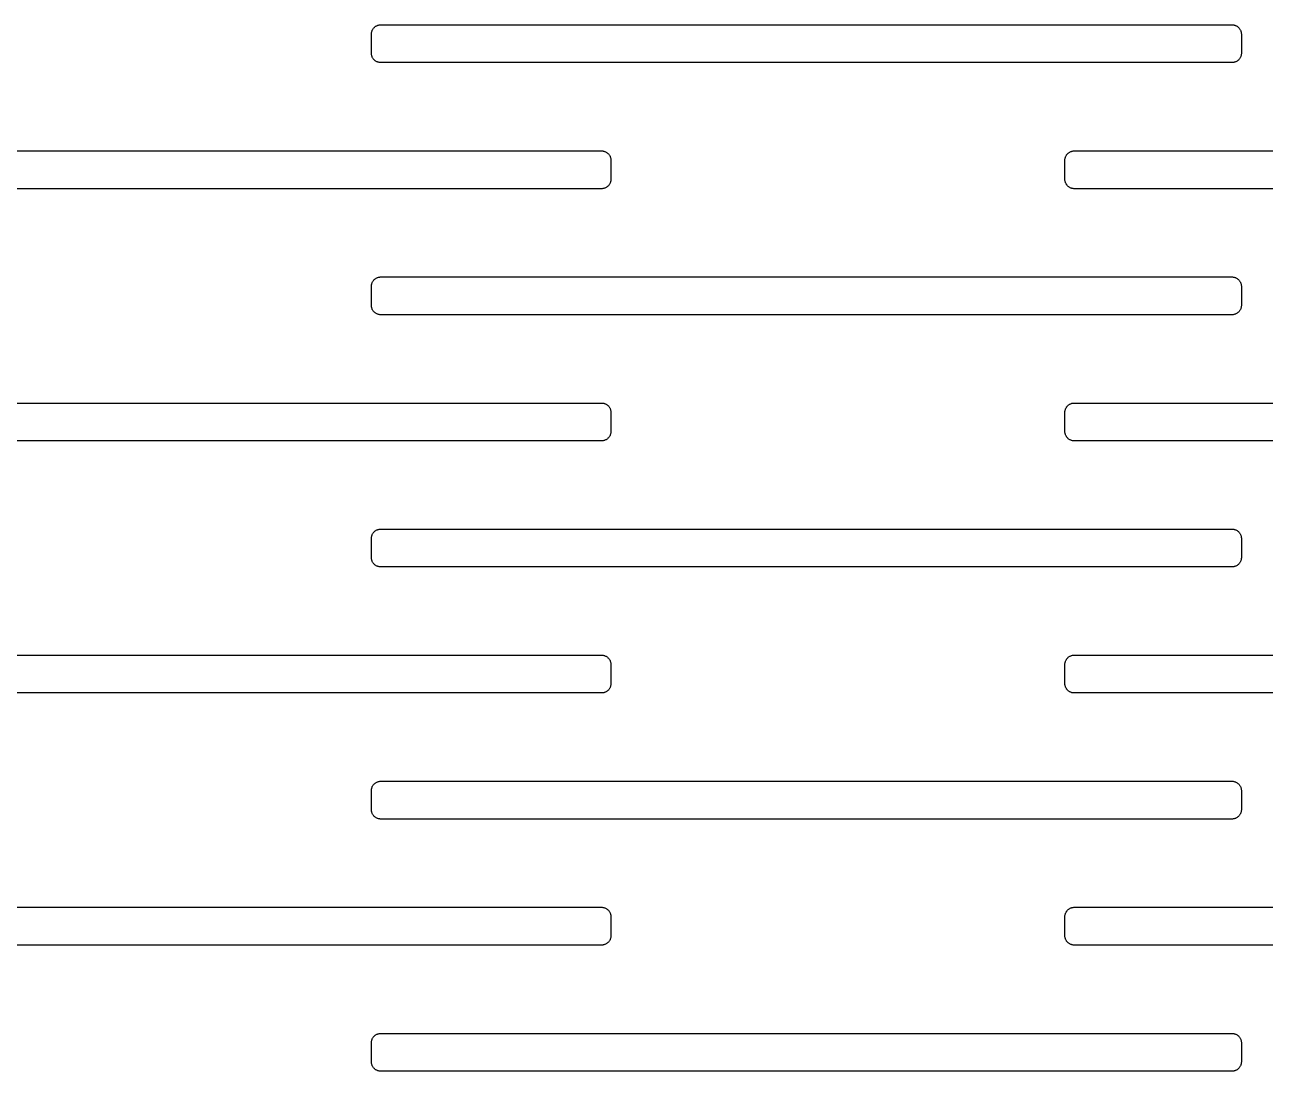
# Model space of a CAD drawing. Header units: metres. Extents: x -156 to 156, y -163 to 163.
# Drawn here: x 80.7 to 120.06, y 38.7 to 71.9 of the extents above; entities that cross this region are included whole.
import ezdxf

# ---------------------------------------------------------------- set-up
doc = ezdxf.new("R2010")
doc.units = ezdxf.units.M

msp = doc.modelspace()

# ---------------------------------------------------------------- linework, layer by layer
for p, q in [((91.7, 71.6), (91.7006, 71.6188)), ((91.7006, 71.6188), (91.7024, 71.6376)), ((91.7024, 71.6376), (91.7053, 71.6562)), ((91.7053, 71.6562), (91.7094, 71.6746)), ((91.7094, 71.6746), (91.7147, 71.6927)), ((91.7147, 71.6927), (91.7211, 71.7104)), ((91.7211, 71.7104), (91.7285, 71.7277)), ((91.7285, 71.7277), (91.7371, 71.7445)), ((91.7371, 71.7445), (91.7467, 71.7607)), ((91.7467, 71.7607), (91.7573, 71.7763)), ((91.7573, 71.7763), (91.7688, 71.7912)), ((91.7688, 71.7912), (91.7813, 71.8054)), ((91.7813, 71.8054), (91.7946, 71.8187)), ((91.7946, 71.8187), (91.8088, 71.8311)), ((91.8088, 71.8311), (91.8237, 71.8427)), ((91.8237, 71.8427), (91.8392, 71.8533)), ((91.8392, 71.8533), (91.8555, 71.8629)), ((91.8555, 71.8629), (91.8723, 71.8714)), ((91.8723, 71.8714), (91.8896, 71.8789)), ((91.8896, 71.8789), (91.9073, 71.8853)), ((91.9073, 71.8853), (91.9254, 71.8906)), ((91.9254, 71.8906), (91.9438, 71.8947)), ((91.9438, 71.8947), (91.9624, 71.8976)), ((91.9624, 71.8976), (91.9812, 71.8994)), ((91.9812, 71.8994), (92, 71.9)), ((92, 71.9), (119, 71.9)), ((119, 71.9), (119.019, 71.8994)), ((119.019, 71.8994), (119.038, 71.8976)), ((119.038, 71.8976), (119.056, 71.8947)), ((119.056, 71.8947), (119.075, 71.8906)), ((119.075, 71.8906), (119.093, 71.8853)), ((119.093, 71.8853), (119.11, 71.8789)), ((119.11, 71.8789), (119.128, 71.8714)), ((119.128, 71.8714), (119.145, 71.8629)), ((119.145, 71.8629), (119.161, 71.8533)), ((119.161, 71.8533), (119.176, 71.8427)), ((119.176, 71.8427), (119.191, 71.8311)), ((119.191, 71.8311), (119.205, 71.8187)), ((119.205, 71.8187), (119.219, 71.8054)), ((119.219, 71.8054), (119.231, 71.7912)), ((119.231, 71.7912), (119.243, 71.7763)), ((119.243, 71.7763), (119.253, 71.7607)), ((119.253, 71.7607), (119.263, 71.7445)), ((119.263, 71.7445), (119.271, 71.7277)), ((119.271, 71.7277), (119.279, 71.7104)), ((119.279, 71.7104), (119.285, 71.6927)), ((119.285, 71.6927), (119.291, 71.6746)), ((119.291, 71.6746), (119.295, 71.6562)), ((119.295, 71.6562), (119.298, 71.6376)), ((119.298, 71.6376), (119.299, 71.6188)), ((119.299, 71.6188), (119.3, 71.6)), ((91.7, 71), (91.7, 71.6)), ((119.3, 71.6), (119.3, 71)), ((91.7006, 70.9812), (91.7, 71)), ((91.7024, 70.9624), (91.7006, 70.9812)), ((91.7053, 70.9438), (91.7024, 70.9624)), ((91.7094, 70.9254), (91.7053, 70.9438)), ((91.7147, 70.9073), (91.7094, 70.9254)), ((91.7211, 70.8896), (91.7147, 70.9073)), ((91.7285, 70.8723), (91.7211, 70.8896)), ((91.7371, 70.8555), (91.7285, 70.8723)), ((91.7467, 70.8392), (91.7371, 70.8555)), ((91.7573, 70.8237), (91.7467, 70.8392)), ((119.253, 70.8392), (119.243, 70.8237)), ((119.263, 70.8555), (119.253, 70.8392)), ((119.271, 70.8723), (119.263, 70.8555)), ((119.279, 70.8896), (119.271, 70.8723)), ((119.285, 70.9073), (119.279, 70.8896)), ((119.291, 70.9254), (119.285, 70.9073)), ((119.295, 70.9438), (119.291, 70.9254)), ((119.298, 70.9624), (119.295, 70.9438)), ((119.299, 70.9812), (119.298, 70.9624)), ((119.3, 71), (119.299, 70.9812)), ((91.7688, 70.8088), (91.7573, 70.8237)), ((91.7813, 70.7946), (91.7688, 70.8088)), ((91.7946, 70.7813), (91.7813, 70.7946)), ((91.8088, 70.7688), (91.7946, 70.7813)), ((91.8237, 70.7573), (91.8088, 70.7688)), ((91.8392, 70.7467), (91.8237, 70.7573)), ((91.8555, 70.7371), (91.8392, 70.7467)), ((91.8723, 70.7285), (91.8555, 70.7371)), ((91.8896, 70.7211), (91.8723, 70.7285)), ((91.9073, 70.7147), (91.8896, 70.7211)), ((91.9254, 70.7094), (91.9073, 70.7147)), ((91.9438, 70.7053), (91.9254, 70.7094)), ((91.9624, 70.7024), (91.9438, 70.7053)), ((91.9812, 70.7006), (91.9624, 70.7024)), ((92, 70.7), (91.9812, 70.7006)), ((119, 70.7), (92, 70.7)), ((119.019, 70.7006), (119, 70.7)), ((119.038, 70.7024), (119.019, 70.7006)), ((119.056, 70.7053), (119.038, 70.7024)), ((119.075, 70.7094), (119.056, 70.7053)), ((119.093, 70.7147), (119.075, 70.7094)), ((119.11, 70.7211), (119.093, 70.7147)), ((119.128, 70.7285), (119.11, 70.7211)), ((119.145, 70.7371), (119.128, 70.7285)), ((119.161, 70.7467), (119.145, 70.7371)), ((119.176, 70.7573), (119.161, 70.7467)), ((119.191, 70.7688), (119.176, 70.7573)), ((119.205, 70.7813), (119.191, 70.7688)), ((119.219, 70.7946), (119.205, 70.7813)), ((119.231, 70.8088), (119.219, 70.7946)), ((119.243, 70.8237), (119.231, 70.8088)), ((72, 67.9), (99, 67.9)), ((99, 67.9), (99.0188, 67.8994)), ((99.0188, 67.8994), (99.0376, 67.8976)), ((99.0376, 67.8976), (99.0562, 67.8947)), ((99.0562, 67.8947), (99.0746, 67.8906)), ((99.0746, 67.8906), (99.0927, 67.8853)), ((99.0927, 67.8853), (99.1104, 67.8789)), ((99.1104, 67.8789), (99.1277, 67.8714)), ((99.1277, 67.8714), (99.1445, 67.8629)), ((99.1445, 67.8629), (99.1608, 67.8533)), ((99.1608, 67.8533), (99.1763, 67.8427)), ((99.1763, 67.8427), (99.1912, 67.8311)), ((99.1912, 67.8311), (99.2054, 67.8187)), ((99.2054, 67.8187), (99.2187, 67.8054)), ((99.2187, 67.8054), (99.2312, 67.7912)), ((99.2312, 67.7912), (99.2427, 67.7763)), ((99.2427, 67.7763), (99.2533, 67.7607)), ((99.2533, 67.7607), (99.2629, 67.7445)), ((99.2629, 67.7445), (99.2714, 67.7277)), ((99.2714, 67.7277), (99.2789, 67.7104)), ((99.2789, 67.7104), (99.2853, 67.6927)), ((99.2853, 67.6927), (99.2906, 67.6746)), ((113.709, 67.6746), (113.715, 67.6927)), ((113.715, 67.6927), (113.721, 67.7104)), ((113.721, 67.7104), (113.729, 67.7277)), ((113.729, 67.7277), (113.737, 67.7445)), ((113.737, 67.7445), (113.747, 67.7607)), ((113.747, 67.7607), (113.757, 67.7763)), ((113.757, 67.7763), (113.769, 67.7912)), ((113.769, 67.7912), (113.781, 67.8054)), ((113.781, 67.8054), (113.795, 67.8187)), ((113.795, 67.8187), (113.809, 67.8311)), ((113.809, 67.8311), (113.824, 67.8427)), ((113.824, 67.8427), (113.839, 67.8533)), ((113.839, 67.8533), (113.855, 67.8629)), ((113.855, 67.8629), (113.872, 67.8714)), ((113.872, 67.8714), (113.89, 67.8789)), ((113.89, 67.8789), (113.907, 67.8853)), ((113.907, 67.8853), (113.925, 67.8906)), ((113.925, 67.8906), (113.944, 67.8947)), ((113.944, 67.8947), (113.962, 67.8976)), ((113.962, 67.8976), (113.981, 67.8994)), ((113.981, 67.8994), (114, 67.9)), ((114, 67.9), (140.476, 67.9)), ((99.2906, 67.6746), (99.2947, 67.6562)), ((99.2947, 67.6562), (99.2976, 67.6376)), ((99.2976, 67.6376), (99.2994, 67.6188)), ((99.2994, 67.6188), (99.3, 67.6)), ((99.3, 67.6), (99.3, 67)), ((113.7, 67.6), (113.701, 67.6188)), ((113.7, 67), (113.7, 67.6)), ((113.701, 67.6188), (113.702, 67.6376)), ((113.702, 67.6376), (113.705, 67.6562)), ((113.705, 67.6562), (113.709, 67.6746)), ((99.2853, 66.9073), (99.2789, 66.8896)), ((99.2906, 66.9254), (99.2853, 66.9073)), ((99.2947, 66.9438), (99.2906, 66.9254)), ((99.2976, 66.9624), (99.2947, 66.9438)), ((99.2994, 66.9812), (99.2976, 66.9624)), ((99.3, 67), (99.2994, 66.9812)), ((113.701, 66.9812), (113.7, 67)), ((113.702, 66.9624), (113.701, 66.9812)), ((113.705, 66.9438), (113.702, 66.9624)), ((113.709, 66.9254), (113.705, 66.9438)), ((113.715, 66.9073), (113.709, 66.9254)), ((113.721, 66.8896), (113.715, 66.9073)), ((99, 66.7), (72, 66.7)), ((99.0188, 66.7006), (99, 66.7)), ((99.0376, 66.7024), (99.0188, 66.7006)), ((99.0562, 66.7053), (99.0376, 66.7024)), ((99.0746, 66.7094), (99.0562, 66.7053)), ((99.0927, 66.7147), (99.0746, 66.7094)), ((99.1104, 66.7211), (99.0927, 66.7147)), ((99.1277, 66.7285), (99.1104, 66.7211)), ((99.1445, 66.7371), (99.1277, 66.7285)), ((99.1608, 66.7467), (99.1445, 66.7371)), ((99.1763, 66.7573), (99.1608, 66.7467)), ((99.1912, 66.7688), (99.1763, 66.7573)), ((99.2054, 66.7813), (99.1912, 66.7688)), ((99.2187, 66.7946), (99.2054, 66.7813)), ((99.2312, 66.8088), (99.2187, 66.7946)), ((99.2427, 66.8237), (99.2312, 66.8088)), ((99.2533, 66.8392), (99.2427, 66.8237)), ((99.2629, 66.8555), (99.2533, 66.8392)), ((99.2714, 66.8723), (99.2629, 66.8555)), ((99.2789, 66.8896), (99.2714, 66.8723)), ((113.729, 66.8723), (113.721, 66.8896)), ((113.737, 66.8555), (113.729, 66.8723)), ((113.747, 66.8392), (113.737, 66.8555)), ((113.757, 66.8237), (113.747, 66.8392)), ((113.769, 66.8088), (113.757, 66.8237)), ((113.781, 66.7946), (113.769, 66.8088)), ((113.795, 66.7813), (113.781, 66.7946)), ((113.809, 66.7688), (113.795, 66.7813)), ((113.824, 66.7573), (113.809, 66.7688)), ((113.839, 66.7467), (113.824, 66.7573)), ((113.855, 66.7371), (113.839, 66.7467)), ((113.872, 66.7285), (113.855, 66.7371)), ((113.89, 66.7211), (113.872, 66.7285)), ((113.907, 66.7147), (113.89, 66.7211)), ((113.925, 66.7094), (113.907, 66.7147)), ((113.944, 66.7053), (113.925, 66.7094)), ((113.962, 66.7024), (113.944, 66.7053)), ((113.981, 66.7006), (113.962, 66.7024)), ((114, 66.7), (113.981, 66.7006)), ((141, 66.7), (114, 66.7)), ((91.7371, 63.7445), (91.7467, 63.7607)), ((91.7467, 63.7607), (91.7573, 63.7763)), ((91.7573, 63.7763), (91.7688, 63.7912)), ((91.7688, 63.7912), (91.7813, 63.8054)), ((91.7813, 63.8054), (91.7946, 63.8187)), ((91.7946, 63.8187), (91.8088, 63.8311)), ((91.8088, 63.8311), (91.8237, 63.8427)), ((91.8237, 63.8427), (91.8392, 63.8533)), ((91.8392, 63.8533), (91.8555, 63.8629)), ((91.8555, 63.8629), (91.8723, 63.8714)), ((91.8723, 63.8714), (91.8896, 63.8789)), ((91.8896, 63.8789), (91.9073, 63.8853)), ((91.9073, 63.8853), (91.9254, 63.8906)), ((91.9254, 63.8906), (91.9438, 63.8947)), ((91.9438, 63.8947), (91.9624, 63.8976)), ((91.9624, 63.8976), (91.9812, 63.8994)), ((91.9812, 63.8994), (92, 63.9)), ((92, 63.9), (119, 63.9)), ((119, 63.9), (119.019, 63.8994)), ((119.019, 63.8994), (119.038, 63.8976)), ((119.038, 63.8976), (119.056, 63.8947)), ((119.056, 63.8947), (119.075, 63.8906)), ((119.075, 63.8906), (119.093, 63.8853)), ((119.093, 63.8853), (119.11, 63.8789)), ((119.11, 63.8789), (119.128, 63.8714)), ((119.128, 63.8714), (119.145, 63.8629)), ((119.145, 63.8629), (119.161, 63.8533)), ((119.161, 63.8533), (119.176, 63.8427)), ((119.176, 63.8427), (119.191, 63.8311)), ((119.191, 63.8311), (119.205, 63.8187)), ((119.205, 63.8187), (119.219, 63.8054)), ((119.219, 63.8054), (119.231, 63.7912)), ((119.231, 63.7912), (119.243, 63.7763)), ((119.243, 63.7763), (119.253, 63.7607)), ((119.253, 63.7607), (119.263, 63.7445)), ((91.7, 63.6), (91.7006, 63.6188)), ((91.7, 63), (91.7, 63.6)), ((91.7006, 63.6188), (91.7024, 63.6376)), ((91.7024, 63.6376), (91.7053, 63.6562)), ((91.7053, 63.6562), (91.7094, 63.6746)), ((91.7094, 63.6746), (91.7147, 63.6927)), ((91.7147, 63.6927), (91.7211, 63.7104)), ((91.7211, 63.7104), (91.7285, 63.7277)), ((91.7285, 63.7277), (91.7371, 63.7445)), ((119.263, 63.7445), (119.271, 63.7277)), ((119.271, 63.7277), (119.279, 63.7104)), ((119.279, 63.7104), (119.285, 63.6927)), ((119.285, 63.6927), (119.291, 63.6746)), ((119.291, 63.6746), (119.295, 63.6562)), ((119.295, 63.6562), (119.298, 63.6376)), ((119.298, 63.6376), (119.299, 63.6188)), ((119.299, 63.6188), (119.3, 63.6)), ((119.3, 63.6), (119.3, 63)), ((91.7006, 62.9812), (91.7, 63)), ((91.7024, 62.9624), (91.7006, 62.9812)), ((91.7053, 62.9438), (91.7024, 62.9624)), ((119.298, 62.9624), (119.295, 62.9438)), ((119.299, 62.9812), (119.298, 62.9624)), ((119.3, 63), (119.299, 62.9812)), ((91.7094, 62.9254), (91.7053, 62.9438)), ((91.7147, 62.9073), (91.7094, 62.9254)), ((91.7211, 62.8896), (91.7147, 62.9073)), ((91.7285, 62.8723), (91.7211, 62.8896)), ((91.7371, 62.8555), (91.7285, 62.8723)), ((91.7467, 62.8392), (91.7371, 62.8555)), ((91.7573, 62.8237), (91.7467, 62.8392)), ((91.7688, 62.8088), (91.7573, 62.8237)), ((91.7813, 62.7946), (91.7688, 62.8088)), ((91.7946, 62.7813), (91.7813, 62.7946)), ((91.8088, 62.7688), (91.7946, 62.7813)), ((91.8237, 62.7573), (91.8088, 62.7688)), ((91.8392, 62.7467), (91.8237, 62.7573)), ((91.8555, 62.7371), (91.8392, 62.7467)), ((91.8723, 62.7285), (91.8555, 62.7371)), ((91.8896, 62.7211), (91.8723, 62.7285)), ((91.9073, 62.7147), (91.8896, 62.7211)), ((91.9254, 62.7094), (91.9073, 62.7147)), ((91.9438, 62.7053), (91.9254, 62.7094)), ((91.9624, 62.7024), (91.9438, 62.7053)), ((91.9812, 62.7006), (91.9624, 62.7024)), ((92, 62.7), (91.9812, 62.7006)), ((119, 62.7), (92, 62.7)), ((119.019, 62.7006), (119, 62.7)), ((119.038, 62.7024), (119.019, 62.7006)), ((119.056, 62.7053), (119.038, 62.7024)), ((119.075, 62.7094), (119.056, 62.7053)), ((119.093, 62.7147), (119.075, 62.7094)), ((119.11, 62.7211), (119.093, 62.7147)), ((119.128, 62.7285), (119.11, 62.7211)), ((119.145, 62.7371), (119.128, 62.7285)), ((119.161, 62.7467), (119.145, 62.7371)), ((119.176, 62.7573), (119.161, 62.7467)), ((119.191, 62.7688), (119.176, 62.7573)), ((119.205, 62.7813), (119.191, 62.7688)), ((119.219, 62.7946), (119.205, 62.7813)), ((119.231, 62.8088), (119.219, 62.7946)), ((119.243, 62.8237), (119.231, 62.8088)), ((119.253, 62.8392), (119.243, 62.8237)), ((119.263, 62.8555), (119.253, 62.8392)), ((119.271, 62.8723), (119.263, 62.8555)), ((119.279, 62.8896), (119.271, 62.8723)), ((119.285, 62.9073), (119.279, 62.8896)), ((119.291, 62.9254), (119.285, 62.9073)), ((119.295, 62.9438), (119.291, 62.9254)), ((72, 59.9), (99, 59.9)), ((99, 59.9), (99.0188, 59.8994)), ((99.0188, 59.8994), (99.0376, 59.8976)), ((99.0376, 59.8976), (99.0562, 59.8947)), ((99.0562, 59.8947), (99.0746, 59.8906)), ((99.0746, 59.8906), (99.0927, 59.8853)), ((99.0927, 59.8853), (99.1104, 59.8789)), ((99.1104, 59.8789), (99.1277, 59.8714)), ((99.1277, 59.8714), (99.1445, 59.8629)), ((99.1445, 59.8629), (99.1608, 59.8533)), ((99.1608, 59.8533), (99.1763, 59.8427)), ((99.1763, 59.8427), (99.1912, 59.8311)), ((99.1912, 59.8311), (99.2054, 59.8187)), ((99.2054, 59.8187), (99.2187, 59.8054)), ((113.781, 59.8054), (113.795, 59.8187)), ((113.795, 59.8187), (113.809, 59.8311)), ((113.809, 59.8311), (113.824, 59.8427)), ((113.824, 59.8427), (113.839, 59.8533)), ((113.839, 59.8533), (113.855, 59.8629)), ((113.855, 59.8629), (113.872, 59.8714)), ((113.872, 59.8714), (113.89, 59.8789)), ((113.89, 59.8789), (113.907, 59.8853)), ((113.907, 59.8853), (113.925, 59.8906)), ((113.925, 59.8906), (113.944, 59.8947)), ((113.944, 59.8947), (113.962, 59.8976)), ((113.962, 59.8976), (113.981, 59.8994)), ((113.981, 59.8994), (114, 59.9)), ((114, 59.9), (141, 59.9)), ((99.2187, 59.8054), (99.2312, 59.7912)), ((99.2312, 59.7912), (99.2427, 59.7763)), ((99.2427, 59.7763), (99.2533, 59.7607)), ((99.2533, 59.7607), (99.2629, 59.7445)), ((99.2629, 59.7445), (99.2714, 59.7277)), ((99.2714, 59.7277), (99.2789, 59.7104)), ((99.2789, 59.7104), (99.2853, 59.6927)), ((99.2853, 59.6927), (99.2906, 59.6746)), ((99.2906, 59.6746), (99.2947, 59.6562)), ((99.2947, 59.6562), (99.2976, 59.6376)), ((99.2976, 59.6376), (99.2994, 59.6188)), ((99.2994, 59.6188), (99.3, 59.6)), ((99.3, 59.6), (99.3, 59)), ((113.7, 59.6), (113.701, 59.6188)), ((113.7, 59), (113.7, 59.6)), ((113.701, 59.6188), (113.702, 59.6376)), ((113.702, 59.6376), (113.705, 59.6562)), ((113.705, 59.6562), (113.709, 59.6746)), ((113.709, 59.6746), (113.715, 59.6927)), ((113.715, 59.6927), (113.721, 59.7104)), ((113.721, 59.7104), (113.729, 59.7277)), ((113.729, 59.7277), (113.737, 59.7445)), ((113.737, 59.7445), (113.747, 59.7607)), ((113.747, 59.7607), (113.757, 59.7763)), ((113.757, 59.7763), (113.769, 59.7912)), ((113.769, 59.7912), (113.781, 59.8054)), ((99, 58.7), (72, 58.7)), ((99.0188, 58.7006), (99, 58.7)), ((99.0376, 58.7024), (99.0188, 58.7006)), ((99.0562, 58.7053), (99.0376, 58.7024)), ((99.0746, 58.7094), (99.0562, 58.7053)), ((99.0927, 58.7147), (99.0746, 58.7094)), ((99.1104, 58.7211), (99.0927, 58.7147)), ((99.1277, 58.7285), (99.1104, 58.7211)), ((99.1445, 58.7371), (99.1277, 58.7285)), ((99.1608, 58.7467), (99.1445, 58.7371)), ((99.1763, 58.7573), (99.1608, 58.7467)), ((99.1912, 58.7688), (99.1763, 58.7573)), ((99.2054, 58.7813), (99.1912, 58.7688)), ((99.2187, 58.7946), (99.2054, 58.7813)), ((99.2312, 58.8088), (99.2187, 58.7946)), ((99.2427, 58.8237), (99.2312, 58.8088)), ((99.2533, 58.8392), (99.2427, 58.8237)), ((99.2629, 58.8555), (99.2533, 58.8392)), ((99.2714, 58.8723), (99.2629, 58.8555)), ((99.2789, 58.8896), (99.2714, 58.8723)), ((99.2853, 58.9073), (99.2789, 58.8896)), ((99.2906, 58.9254), (99.2853, 58.9073)), ((99.2947, 58.9438), (99.2906, 58.9254)), ((99.2976, 58.9624), (99.2947, 58.9438)), ((99.2994, 58.9812), (99.2976, 58.9624)), ((99.3, 59), (99.2994, 58.9812)), ((113.701, 58.9812), (113.7, 59)), ((113.702, 58.9624), (113.701, 58.9812)), ((113.705, 58.9438), (113.702, 58.9624)), ((113.709, 58.9254), (113.705, 58.9438)), ((113.715, 58.9073), (113.709, 58.9254)), ((113.721, 58.8896), (113.715, 58.9073)), ((113.729, 58.8723), (113.721, 58.8896)), ((113.737, 58.8555), (113.729, 58.8723)), ((113.747, 58.8392), (113.737, 58.8555)), ((113.757, 58.8237), (113.747, 58.8392)), ((113.769, 58.8088), (113.757, 58.8237)), ((113.781, 58.7946), (113.769, 58.8088)), ((113.795, 58.7813), (113.781, 58.7946)), ((113.809, 58.7688), (113.795, 58.7813)), ((113.824, 58.7573), (113.809, 58.7688)), ((113.839, 58.7467), (113.824, 58.7573)), ((113.855, 58.7371), (113.839, 58.7467)), ((113.872, 58.7285), (113.855, 58.7371)), ((113.89, 58.7211), (113.872, 58.7285)), ((113.907, 58.7147), (113.89, 58.7211)), ((113.925, 58.7094), (113.907, 58.7147)), ((113.944, 58.7053), (113.925, 58.7094)), ((113.962, 58.7024), (113.944, 58.7053)), ((113.981, 58.7006), (113.962, 58.7024)), ((114, 58.7), (113.981, 58.7006)), ((141, 58.7), (114, 58.7)), ((91.8723, 55.8714), (91.8896, 55.8789)), ((91.8896, 55.8789), (91.9073, 55.8853)), ((91.9073, 55.8853), (91.9254, 55.8906)), ((91.9254, 55.8906), (91.9438, 55.8947)), ((91.9438, 55.8947), (91.9624, 55.8976)), ((91.9624, 55.8976), (91.9812, 55.8994)), ((91.9812, 55.8994), (92, 55.9)), ((92, 55.9), (119, 55.9)), ((119, 55.9), (119.019, 55.8994)), ((119.019, 55.8994), (119.038, 55.8976)), ((119.038, 55.8976), (119.056, 55.8947)), ((119.056, 55.8947), (119.075, 55.8906)), ((119.075, 55.8906), (119.093, 55.8853)), ((119.093, 55.8853), (119.11, 55.8789)), ((119.11, 55.8789), (119.128, 55.8714)), ((91.7, 55.6), (91.7006, 55.6188)), ((91.7, 55), (91.7, 55.6)), ((91.7006, 55.6188), (91.7024, 55.6376)), ((91.7024, 55.6376), (91.7053, 55.6562)), ((91.7053, 55.6562), (91.7094, 55.6746)), ((91.7094, 55.6746), (91.7147, 55.6927)), ((91.7147, 55.6927), (91.7211, 55.7104)), ((91.7211, 55.7104), (91.7285, 55.7277)), ((91.7285, 55.7277), (91.7371, 55.7445)), ((91.7371, 55.7445), (91.7467, 55.7607)), ((91.7467, 55.7607), (91.7573, 55.7763)), ((91.7573, 55.7763), (91.7688, 55.7912)), ((91.7688, 55.7912), (91.7813, 55.8054)), ((91.7813, 55.8054), (91.7946, 55.8187)), ((91.7946, 55.8187), (91.8088, 55.8311)), ((91.8088, 55.8311), (91.8237, 55.8427)), ((91.8237, 55.8427), (91.8392, 55.8533)), ((91.8392, 55.8533), (91.8555, 55.8629)), ((91.8555, 55.8629), (91.8723, 55.8714)), ((119.128, 55.8714), (119.145, 55.8629)), ((119.145, 55.8629), (119.161, 55.8533)), ((119.161, 55.8533), (119.176, 55.8427)), ((119.176, 55.8427), (119.191, 55.8311)), ((119.191, 55.8311), (119.205, 55.8187)), ((119.205, 55.8187), (119.219, 55.8054)), ((119.219, 55.8054), (119.231, 55.7912)), ((119.231, 55.7912), (119.243, 55.7763)), ((119.243, 55.7763), (119.253, 55.7607)), ((119.253, 55.7607), (119.263, 55.7445)), ((119.263, 55.7445), (119.271, 55.7277)), ((119.271, 55.7277), (119.279, 55.7104)), ((119.279, 55.7104), (119.285, 55.6927)), ((119.285, 55.6927), (119.291, 55.6746)), ((119.291, 55.6746), (119.295, 55.6562)), ((119.295, 55.6562), (119.298, 55.6376)), ((119.298, 55.6376), (119.299, 55.6188)), ((119.299, 55.6188), (119.3, 55.6)), ((119.3, 55.6), (119.3, 55)), ((91.7006, 54.9812), (91.7, 55)), ((91.7024, 54.9624), (91.7006, 54.9812)), ((91.7053, 54.9438), (91.7024, 54.9624)), ((91.7094, 54.9254), (91.7053, 54.9438)), ((91.7147, 54.9073), (91.7094, 54.9254)), ((91.7211, 54.8896), (91.7147, 54.9073)), ((91.7285, 54.8723), (91.7211, 54.8896)), ((91.7371, 54.8555), (91.7285, 54.8723)), ((91.7467, 54.8392), (91.7371, 54.8555)), ((91.7573, 54.8237), (91.7467, 54.8392)), ((91.7688, 54.8088), (91.7573, 54.8237)), ((91.7813, 54.7946), (91.7688, 54.8088)), ((91.7946, 54.7813), (91.7813, 54.7946)), ((91.8088, 54.7688), (91.7946, 54.7813)), ((91.8237, 54.7573), (91.8088, 54.7688)), ((91.8392, 54.7467), (91.8237, 54.7573)), ((91.8555, 54.7371), (91.8392, 54.7467)), ((91.8723, 54.7285), (91.8555, 54.7371)), ((91.8896, 54.7211), (91.8723, 54.7285)), ((91.9073, 54.7147), (91.8896, 54.7211)), ((91.9254, 54.7094), (91.9073, 54.7147)), ((91.9438, 54.7053), (91.9254, 54.7094)), ((91.9624, 54.7024), (91.9438, 54.7053)), ((91.9812, 54.7006), (91.9624, 54.7024)), ((92, 54.7), (91.9812, 54.7006)), ((119, 54.7), (92, 54.7)), ((119.019, 54.7006), (119, 54.7)), ((119.038, 54.7024), (119.019, 54.7006)), ((119.056, 54.7053), (119.038, 54.7024)), ((119.075, 54.7094), (119.056, 54.7053)), ((119.093, 54.7147), (119.075, 54.7094)), ((119.11, 54.7211), (119.093, 54.7147)), ((119.128, 54.7285), (119.11, 54.7211)), ((119.145, 54.7371), (119.128, 54.7285)), ((119.161, 54.7467), (119.145, 54.7371)), ((119.176, 54.7573), (119.161, 54.7467)), ((119.191, 54.7688), (119.176, 54.7573)), ((119.205, 54.7813), (119.191, 54.7688)), ((119.219, 54.7946), (119.205, 54.7813)), ((119.231, 54.8088), (119.219, 54.7946)), ((119.243, 54.8237), (119.231, 54.8088)), ((119.253, 54.8392), (119.243, 54.8237)), ((119.263, 54.8555), (119.253, 54.8392)), ((119.271, 54.8723), (119.263, 54.8555)), ((119.279, 54.8896), (119.271, 54.8723)), ((119.285, 54.9073), (119.279, 54.8896)), ((119.291, 54.9254), (119.285, 54.9073)), ((119.295, 54.9438), (119.291, 54.9254)), ((119.298, 54.9624), (119.295, 54.9438)), ((119.299, 54.9812), (119.298, 54.9624)), ((119.3, 55), (119.299, 54.9812)), ((72, 51.9), (99, 51.9)), ((99, 51.9), (99.0188, 51.8994)), ((99.0188, 51.8994), (99.0376, 51.8976)), ((99.0376, 51.8976), (99.0562, 51.8947)), ((99.0562, 51.8947), (99.0746, 51.8906)), ((99.0746, 51.8906), (99.0927, 51.8853)), ((99.0927, 51.8853), (99.1104, 51.8789)), ((99.1104, 51.8789), (99.1277, 51.8714)), ((99.1277, 51.8714), (99.1445, 51.8629)), ((99.1445, 51.8629), (99.1608, 51.8533)), ((99.1608, 51.8533), (99.1763, 51.8427)), ((99.1763, 51.8427), (99.1912, 51.8311)), ((99.1912, 51.8311), (99.2054, 51.8187)), ((99.2054, 51.8187), (99.2187, 51.8054)), ((99.2187, 51.8054), (99.2312, 51.7912)), ((99.2312, 51.7912), (99.2427, 51.7763)), ((99.2427, 51.7763), (99.2533, 51.7607)), ((99.2533, 51.7607), (99.2629, 51.7445)), ((99.2629, 51.7445), (99.2714, 51.7277)), ((99.2714, 51.7277), (99.2789, 51.7104)), ((99.2789, 51.7104), (99.2853, 51.6927)), ((99.2853, 51.6927), (99.2906, 51.6746)), ((99.2906, 51.6746), (99.2947, 51.6562)), ((99.2947, 51.6562), (99.2976, 51.6376)), ((99.2976, 51.6376), (99.2994, 51.6188)), ((99.2994, 51.6188), (99.3, 51.6)), ((99.3, 51.6), (99.3, 51)), ((113.7, 51.6), (113.701, 51.6188)), ((113.7, 51), (113.7, 51.6)), ((113.701, 51.6188), (113.702, 51.6376)), ((113.702, 51.6376), (113.705, 51.6562)), ((113.705, 51.6562), (113.709, 51.6746)), ((113.709, 51.6746), (113.715, 51.6927)), ((113.715, 51.6927), (113.721, 51.7104)), ((113.721, 51.7104), (113.729, 51.7277)), ((113.729, 51.7277), (113.737, 51.7445)), ((113.737, 51.7445), (113.747, 51.7607)), ((113.747, 51.7607), (113.757, 51.7763)), ((113.757, 51.7763), (113.769, 51.7912)), ((113.769, 51.7912), (113.781, 51.8054)), ((113.781, 51.8054), (113.795, 51.8187)), ((113.795, 51.8187), (113.809, 51.8311)), ((113.809, 51.8311), (113.824, 51.8427)), ((113.824, 51.8427), (113.839, 51.8533)), ((113.839, 51.8533), (113.855, 51.8629)), ((113.855, 51.8629), (113.872, 51.8714)), ((113.872, 51.8714), (113.89, 51.8789)), ((113.89, 51.8789), (113.907, 51.8853)), ((113.907, 51.8853), (113.925, 51.8906)), ((113.925, 51.8906), (113.944, 51.8947)), ((113.944, 51.8947), (113.962, 51.8976)), ((113.962, 51.8976), (113.981, 51.8994)), ((113.981, 51.8994), (114, 51.9)), ((114, 51.9), (141, 51.9)), ((99.1912, 50.7688), (99.1763, 50.7573)), ((99.2054, 50.7813), (99.1912, 50.7688)), ((99.2187, 50.7946), (99.2054, 50.7813)), ((99.2312, 50.8088), (99.2187, 50.7946)), ((99.2427, 50.8237), (99.2312, 50.8088)), ((99.2533, 50.8392), (99.2427, 50.8237)), ((99.2629, 50.8555), (99.2533, 50.8392)), ((99.2714, 50.8723), (99.2629, 50.8555)), ((99.2789, 50.8896), (99.2714, 50.8723)), ((99.2853, 50.9073), (99.2789, 50.8896)), ((99.2906, 50.9254), (99.2853, 50.9073)), ((99.2947, 50.9438), (99.2906, 50.9254)), ((99.2976, 50.9624), (99.2947, 50.9438)), ((99.2994, 50.9812), (99.2976, 50.9624)), ((99.3, 51), (99.2994, 50.9812)), ((113.701, 50.9812), (113.7, 51)), ((113.702, 50.9624), (113.701, 50.9812)), ((113.705, 50.9438), (113.702, 50.9624)), ((113.709, 50.9254), (113.705, 50.9438)), ((113.715, 50.9073), (113.709, 50.9254)), ((113.721, 50.8896), (113.715, 50.9073)), ((113.729, 50.8723), (113.721, 50.8896)), ((113.737, 50.8555), (113.729, 50.8723)), ((113.747, 50.8392), (113.737, 50.8555)), ((113.757, 50.8237), (113.747, 50.8392)), ((113.769, 50.8088), (113.757, 50.8237)), ((113.781, 50.7946), (113.769, 50.8088)), ((113.795, 50.7813), (113.781, 50.7946)), ((113.809, 50.7688), (113.795, 50.7813)), ((113.824, 50.7573), (113.809, 50.7688)), ((99, 50.7), (72, 50.7)), ((99.0188, 50.7006), (99, 50.7)), ((99.0376, 50.7024), (99.0188, 50.7006)), ((99.0562, 50.7053), (99.0376, 50.7024)), ((99.0746, 50.7094), (99.0562, 50.7053)), ((99.0927, 50.7147), (99.0746, 50.7094)), ((99.1104, 50.7211), (99.0927, 50.7147)), ((99.1277, 50.7285), (99.1104, 50.7211)), ((99.1445, 50.7371), (99.1277, 50.7285)), ((99.1608, 50.7467), (99.1445, 50.7371)), ((99.1763, 50.7573), (99.1608, 50.7467)), ((113.839, 50.7467), (113.824, 50.7573)), ((113.855, 50.7371), (113.839, 50.7467)), ((113.872, 50.7285), (113.855, 50.7371)), ((113.89, 50.7211), (113.872, 50.7285)), ((113.907, 50.7147), (113.89, 50.7211)), ((113.925, 50.7094), (113.907, 50.7147)), ((113.944, 50.7053), (113.925, 50.7094)), ((113.962, 50.7024), (113.944, 50.7053)), ((113.981, 50.7006), (113.962, 50.7024)), ((114, 50.7), (113.981, 50.7006)), ((141, 50.7), (114, 50.7)), ((91.7, 47.6), (91.7006, 47.6188)), ((91.7006, 47.6188), (91.7024, 47.6376)), ((91.7024, 47.6376), (91.7053, 47.6562)), ((91.7053, 47.6562), (91.7094, 47.6746)), ((91.7094, 47.6746), (91.7147, 47.6927)), ((91.7147, 47.6927), (91.7211, 47.7104)), ((91.7211, 47.7104), (91.7285, 47.7277)), ((91.7285, 47.7277), (91.7371, 47.7445)), ((91.7371, 47.7445), (91.7467, 47.7607)), ((91.7467, 47.7607), (91.7573, 47.7763)), ((91.7573, 47.7763), (91.7688, 47.7912)), ((91.7688, 47.7912), (91.7813, 47.8054)), ((91.7813, 47.8054), (91.7946, 47.8187)), ((91.7946, 47.8187), (91.8088, 47.8311)), ((91.8088, 47.8311), (91.8237, 47.8427)), ((91.8237, 47.8427), (91.8392, 47.8533)), ((91.8392, 47.8533), (91.8555, 47.8629)), ((91.8555, 47.8629), (91.8723, 47.8714)), ((91.8723, 47.8714), (91.8896, 47.8789)), ((91.8896, 47.8789), (91.9073, 47.8853)), ((91.9073, 47.8853), (91.9254, 47.8906)), ((91.9254, 47.8906), (91.9438, 47.8947)), ((91.9438, 47.8947), (91.9624, 47.8976)), ((91.9624, 47.8976), (91.9812, 47.8994)), ((91.9812, 47.8994), (92, 47.9)), ((92, 47.9), (119, 47.9)), ((119, 47.9), (119.019, 47.8994)), ((119.019, 47.8994), (119.038, 47.8976)), ((119.038, 47.8976), (119.056, 47.8947)), ((119.056, 47.8947), (119.075, 47.8906)), ((119.075, 47.8906), (119.093, 47.8853)), ((119.093, 47.8853), (119.11, 47.8789)), ((119.11, 47.8789), (119.128, 47.8714)), ((119.128, 47.8714), (119.145, 47.8629)), ((119.145, 47.8629), (119.161, 47.8533)), ((119.161, 47.8533), (119.176, 47.8427)), ((119.176, 47.8427), (119.191, 47.8311)), ((119.191, 47.8311), (119.205, 47.8187)), ((119.205, 47.8187), (119.219, 47.8054)), ((119.219, 47.8054), (119.231, 47.7912)), ((119.231, 47.7912), (119.243, 47.7763)), ((119.243, 47.7763), (119.253, 47.7607)), ((119.253, 47.7607), (119.263, 47.7445)), ((119.263, 47.7445), (119.271, 47.7277)), ((119.271, 47.7277), (119.279, 47.7104)), ((119.279, 47.7104), (119.285, 47.6927)), ((119.285, 47.6927), (119.291, 47.6746)), ((119.291, 47.6746), (119.295, 47.6562)), ((119.295, 47.6562), (119.298, 47.6376)), ((119.298, 47.6376), (119.299, 47.6188)), ((119.299, 47.6188), (119.3, 47.6)), ((91.7, 47), (91.7, 47.6)), ((119.3, 47.6), (119.3, 47)), ((91.7006, 46.9812), (91.7, 47)), ((91.7024, 46.9624), (91.7006, 46.9812)), ((91.7053, 46.9438), (91.7024, 46.9624)), ((91.7094, 46.9254), (91.7053, 46.9438)), ((91.7147, 46.9073), (91.7094, 46.9254)), ((91.7211, 46.8896), (91.7147, 46.9073)), ((91.7285, 46.8723), (91.7211, 46.8896)), ((91.7371, 46.8555), (91.7285, 46.8723)), ((91.7467, 46.8392), (91.7371, 46.8555)), ((91.7573, 46.8237), (91.7467, 46.8392)), ((119.253, 46.8392), (119.243, 46.8237)), ((119.263, 46.8555), (119.253, 46.8392)), ((119.271, 46.8723), (119.263, 46.8555)), ((119.279, 46.8896), (119.271, 46.8723)), ((119.285, 46.9073), (119.279, 46.8896)), ((119.291, 46.9254), (119.285, 46.9073)), ((119.295, 46.9438), (119.291, 46.9254)), ((119.298, 46.9624), (119.295, 46.9438)), ((119.299, 46.9812), (119.298, 46.9624)), ((119.3, 47), (119.299, 46.9812)), ((91.7688, 46.8088), (91.7573, 46.8237)), ((91.7813, 46.7946), (91.7688, 46.8088)), ((91.7946, 46.7813), (91.7813, 46.7946)), ((91.8088, 46.7688), (91.7946, 46.7813)), ((91.8237, 46.7573), (91.8088, 46.7688)), ((91.8392, 46.7467), (91.8237, 46.7573)), ((91.8555, 46.7371), (91.8392, 46.7467)), ((91.8723, 46.7285), (91.8555, 46.7371)), ((91.8896, 46.7211), (91.8723, 46.7285)), ((91.9073, 46.7147), (91.8896, 46.7211)), ((91.9254, 46.7094), (91.9073, 46.7147)), ((91.9438, 46.7053), (91.9254, 46.7094)), ((91.9624, 46.7024), (91.9438, 46.7053)), ((91.9812, 46.7006), (91.9624, 46.7024)), ((92, 46.7), (91.9812, 46.7006)), ((119, 46.7), (92, 46.7)), ((119.019, 46.7006), (119, 46.7)), ((119.038, 46.7024), (119.019, 46.7006)), ((119.056, 46.7053), (119.038, 46.7024)), ((119.075, 46.7094), (119.056, 46.7053)), ((119.093, 46.7147), (119.075, 46.7094)), ((119.11, 46.7211), (119.093, 46.7147)), ((119.128, 46.7285), (119.11, 46.7211)), ((119.145, 46.7371), (119.128, 46.7285)), ((119.161, 46.7467), (119.145, 46.7371)), ((119.176, 46.7573), (119.161, 46.7467)), ((119.191, 46.7688), (119.176, 46.7573)), ((119.205, 46.7813), (119.191, 46.7688)), ((119.219, 46.7946), (119.205, 46.7813)), ((119.231, 46.8088), (119.219, 46.7946)), ((119.243, 46.8237), (119.231, 46.8088)), ((72, 43.9), (99, 43.9)), ((99, 43.9), (99.0188, 43.8994)), ((99.0188, 43.8994), (99.0376, 43.8976)), ((99.0376, 43.8976), (99.0562, 43.8947)), ((99.0562, 43.8947), (99.0746, 43.8906)), ((99.0746, 43.8906), (99.0927, 43.8853)), ((99.0927, 43.8853), (99.1104, 43.8789)), ((99.1104, 43.8789), (99.1277, 43.8714)), ((99.1277, 43.8714), (99.1445, 43.8629)), ((99.1445, 43.8629), (99.1608, 43.8533)), ((99.1608, 43.8533), (99.1763, 43.8427)), ((99.1763, 43.8427), (99.1912, 43.8311)), ((99.1912, 43.8311), (99.2054, 43.8187)), ((99.2054, 43.8187), (99.2187, 43.8054)), ((99.2187, 43.8054), (99.2312, 43.7912)), ((99.2312, 43.7912), (99.2427, 43.7763)), ((99.2427, 43.7763), (99.2533, 43.7607)), ((99.2533, 43.7607), (99.2629, 43.7445)), ((99.2629, 43.7445), (99.2714, 43.7277)), ((99.2714, 43.7277), (99.2789, 43.7104)), ((99.2789, 43.7104), (99.2853, 43.6927)), ((99.2853, 43.6927), (99.2906, 43.6746)), ((113.709, 43.6746), (113.715, 43.6927)), ((113.715, 43.6927), (113.721, 43.7104)), ((113.721, 43.7104), (113.729, 43.7277)), ((113.729, 43.7277), (113.737, 43.7445)), ((113.737, 43.7445), (113.747, 43.7607)), ((113.747, 43.7607), (113.757, 43.7763)), ((113.757, 43.7763), (113.769, 43.7912)), ((113.769, 43.7912), (113.781, 43.8054)), ((113.781, 43.8054), (113.795, 43.8187)), ((113.795, 43.8187), (113.809, 43.8311)), ((113.809, 43.8311), (113.824, 43.8427)), ((113.824, 43.8427), (113.839, 43.8533)), ((113.839, 43.8533), (113.855, 43.8629)), ((113.855, 43.8629), (113.872, 43.8714)), ((113.872, 43.8714), (113.89, 43.8789)), ((113.89, 43.8789), (113.907, 43.8853)), ((113.907, 43.8853), (113.925, 43.8906)), ((113.925, 43.8906), (113.944, 43.8947)), ((113.944, 43.8947), (113.962, 43.8976)), ((113.962, 43.8976), (113.981, 43.8994)), ((113.981, 43.8994), (114, 43.9)), ((114, 43.9), (141, 43.9)), ((99.2906, 43.6746), (99.2947, 43.6562)), ((99.2947, 43.6562), (99.2976, 43.6376)), ((99.2976, 43.6376), (99.2994, 43.6188)), ((99.2994, 43.6188), (99.3, 43.6)), ((99.3, 43.6), (99.3, 43)), ((113.7, 43.6), (113.701, 43.6188)), ((113.7, 43), (113.7, 43.6)), ((113.701, 43.6188), (113.702, 43.6376)), ((113.702, 43.6376), (113.705, 43.6562)), ((113.705, 43.6562), (113.709, 43.6746)), ((99.2853, 42.9073), (99.2789, 42.8896)), ((99.2906, 42.9254), (99.2853, 42.9073)), ((99.2947, 42.9438), (99.2906, 42.9254)), ((99.2976, 42.9624), (99.2947, 42.9438)), ((99.2994, 42.9812), (99.2976, 42.9624)), ((99.3, 43), (99.2994, 42.9812)), ((113.701, 42.9812), (113.7, 43)), ((113.702, 42.9624), (113.701, 42.9812)), ((113.705, 42.9438), (113.702, 42.9624)), ((113.709, 42.9254), (113.705, 42.9438)), ((113.715, 42.9073), (113.709, 42.9254)), ((113.721, 42.8896), (113.715, 42.9073)), ((99, 42.7), (72, 42.7)), ((99.0188, 42.7006), (99, 42.7)), ((99.0376, 42.7024), (99.0188, 42.7006)), ((99.0562, 42.7053), (99.0376, 42.7024)), ((99.0746, 42.7094), (99.0562, 42.7053)), ((99.0927, 42.7147), (99.0746, 42.7094)), ((99.1104, 42.7211), (99.0927, 42.7147)), ((99.1277, 42.7285), (99.1104, 42.7211)), ((99.1445, 42.7371), (99.1277, 42.7285)), ((99.1608, 42.7467), (99.1445, 42.7371)), ((99.1763, 42.7573), (99.1608, 42.7467)), ((99.1912, 42.7688), (99.1763, 42.7573)), ((99.2054, 42.7813), (99.1912, 42.7688)), ((99.2187, 42.7946), (99.2054, 42.7813)), ((99.2312, 42.8088), (99.2187, 42.7946)), ((99.2427, 42.8237), (99.2312, 42.8088)), ((99.2533, 42.8392), (99.2427, 42.8237)), ((99.2629, 42.8555), (99.2533, 42.8392)), ((99.2714, 42.8723), (99.2629, 42.8555)), ((99.2789, 42.8896), (99.2714, 42.8723)), ((113.729, 42.8723), (113.721, 42.8896)), ((113.737, 42.8555), (113.729, 42.8723)), ((113.747, 42.8392), (113.737, 42.8555)), ((113.757, 42.8237), (113.747, 42.8392)), ((113.769, 42.8088), (113.757, 42.8237)), ((113.781, 42.7946), (113.769, 42.8088)), ((113.795, 42.7813), (113.781, 42.7946)), ((113.809, 42.7688), (113.795, 42.7813)), ((113.824, 42.7573), (113.809, 42.7688)), ((113.839, 42.7467), (113.824, 42.7573)), ((113.855, 42.7371), (113.839, 42.7467)), ((113.872, 42.7285), (113.855, 42.7371)), ((113.89, 42.7211), (113.872, 42.7285)), ((113.907, 42.7147), (113.89, 42.7211)), ((113.925, 42.7094), (113.907, 42.7147)), ((113.944, 42.7053), (113.925, 42.7094)), ((113.962, 42.7024), (113.944, 42.7053)), ((113.981, 42.7006), (113.962, 42.7024)), ((114, 42.7), (113.981, 42.7006)), ((141, 42.7), (114, 42.7)), ((91.7285, 39.7277), (91.7371, 39.7445)), ((91.7371, 39.7445), (91.7467, 39.7607)), ((91.7467, 39.7607), (91.7573, 39.7763)), ((91.7573, 39.7763), (91.7688, 39.7912)), ((91.7688, 39.7912), (91.7813, 39.8054)), ((91.7813, 39.8054), (91.7946, 39.8187)), ((91.7946, 39.8187), (91.8088, 39.8311)), ((91.8088, 39.8311), (91.8237, 39.8427)), ((91.8237, 39.8427), (91.8392, 39.8533)), ((91.8392, 39.8533), (91.8555, 39.8629)), ((91.8555, 39.8629), (91.8723, 39.8714)), ((91.8723, 39.8714), (91.8896, 39.8789)), ((91.8896, 39.8789), (91.9073, 39.8853)), ((91.9073, 39.8853), (91.9254, 39.8906)), ((91.9254, 39.8906), (91.9438, 39.8947)), ((91.9438, 39.8947), (91.9624, 39.8976)), ((91.9624, 39.8976), (91.9812, 39.8994)), ((91.9812, 39.8994), (92, 39.9)), ((92, 39.9), (119, 39.9)), ((119, 39.9), (119.019, 39.8994)), ((119.019, 39.8994), (119.038, 39.8976)), ((119.038, 39.8976), (119.056, 39.8947)), ((119.056, 39.8947), (119.075, 39.8906)), ((119.075, 39.8906), (119.093, 39.8853)), ((119.093, 39.8853), (119.11, 39.8789)), ((119.11, 39.8789), (119.128, 39.8714)), ((119.128, 39.8714), (119.145, 39.8629)), ((119.145, 39.8629), (119.161, 39.8533)), ((119.161, 39.8533), (119.176, 39.8427)), ((119.176, 39.8427), (119.191, 39.8311)), ((119.191, 39.8311), (119.205, 39.8187)), ((119.205, 39.8187), (119.219, 39.8054)), ((119.219, 39.8054), (119.231, 39.7912)), ((119.231, 39.7912), (119.243, 39.7763)), ((119.243, 39.7763), (119.253, 39.7607)), ((119.253, 39.7607), (119.263, 39.7445)), ((119.263, 39.7445), (119.271, 39.7277)), ((91.7, 39.6), (91.7006, 39.6188)), ((91.7, 39), (91.7, 39.6)), ((91.7006, 39.6188), (91.7024, 39.6376)), ((91.7024, 39.6376), (91.7053, 39.6562)), ((91.7053, 39.6562), (91.7094, 39.6746)), ((91.7094, 39.6746), (91.7147, 39.6927)), ((91.7147, 39.6927), (91.7211, 39.7104)), ((91.7211, 39.7104), (91.7285, 39.7277)), ((119.271, 39.7277), (119.279, 39.7104)), ((119.279, 39.7104), (119.285, 39.6927)), ((119.285, 39.6927), (119.291, 39.6746)), ((119.291, 39.6746), (119.295, 39.6562)), ((119.295, 39.6562), (119.298, 39.6376)), ((119.298, 39.6376), (119.299, 39.6188)), ((119.299, 39.6188), (119.3, 39.6)), ((119.3, 39.6), (119.3, 39)), ((91.7006, 38.9812), (91.7, 39)), ((91.7024, 38.9624), (91.7006, 38.9812)), ((91.7053, 38.9438), (91.7024, 38.9624)), ((119.298, 38.9624), (119.295, 38.9438)), ((119.299, 38.9812), (119.298, 38.9624)), ((119.3, 39), (119.299, 38.9812)), ((91.7094, 38.9254), (91.7053, 38.9438)), ((91.7147, 38.9073), (91.7094, 38.9254)), ((91.7211, 38.8896), (91.7147, 38.9073)), ((91.7285, 38.8723), (91.7211, 38.8896)), ((91.7371, 38.8555), (91.7285, 38.8723)), ((91.7467, 38.8392), (91.7371, 38.8555)), ((91.7573, 38.8237), (91.7467, 38.8392)), ((91.7688, 38.8088), (91.7573, 38.8237)), ((91.7813, 38.7946), (91.7688, 38.8088)), ((91.7946, 38.7813), (91.7813, 38.7946)), ((91.8088, 38.7688), (91.7946, 38.7813)), ((91.8237, 38.7573), (91.8088, 38.7688)), ((91.8392, 38.7467), (91.8237, 38.7573)), ((91.8555, 38.7371), (91.8392, 38.7467)), ((91.8723, 38.7285), (91.8555, 38.7371)), ((91.8896, 38.7211), (91.8723, 38.7285)), ((91.9073, 38.7147), (91.8896, 38.7211)), ((91.9254, 38.7094), (91.9073, 38.7147)), ((91.9438, 38.7053), (91.9254, 38.7094)), ((91.9624, 38.7024), (91.9438, 38.7053)), ((91.9812, 38.7006), (91.9624, 38.7024)), ((92, 38.7), (91.9812, 38.7006)), ((119, 38.7), (92, 38.7)), ((119.019, 38.7006), (119, 38.7)), ((119.038, 38.7024), (119.019, 38.7006)), ((119.056, 38.7053), (119.038, 38.7024)), ((119.075, 38.7094), (119.056, 38.7053)), ((119.093, 38.7147), (119.075, 38.7094)), ((119.11, 38.7211), (119.093, 38.7147)), ((119.128, 38.7285), (119.11, 38.7211)), ((119.145, 38.7371), (119.128, 38.7285)), ((119.161, 38.7467), (119.145, 38.7371)), ((119.176, 38.7573), (119.161, 38.7467)), ((119.191, 38.7688), (119.176, 38.7573)), ((119.205, 38.7813), (119.191, 38.7688)), ((119.219, 38.7946), (119.205, 38.7813)), ((119.231, 38.8088), (119.219, 38.7946)), ((119.243, 38.8237), (119.231, 38.8088)), ((119.253, 38.8392), (119.243, 38.8237)), ((119.263, 38.8555), (119.253, 38.8392)), ((119.271, 38.8723), (119.263, 38.8555)), ((119.279, 38.8896), (119.271, 38.8723)), ((119.285, 38.9073), (119.279, 38.8896)), ((119.291, 38.9254), (119.285, 38.9073)), ((119.295, 38.9438), (119.291, 38.9254))]:
    msp.add_line(p, q)

doc.saveas('drawing.dxf')
